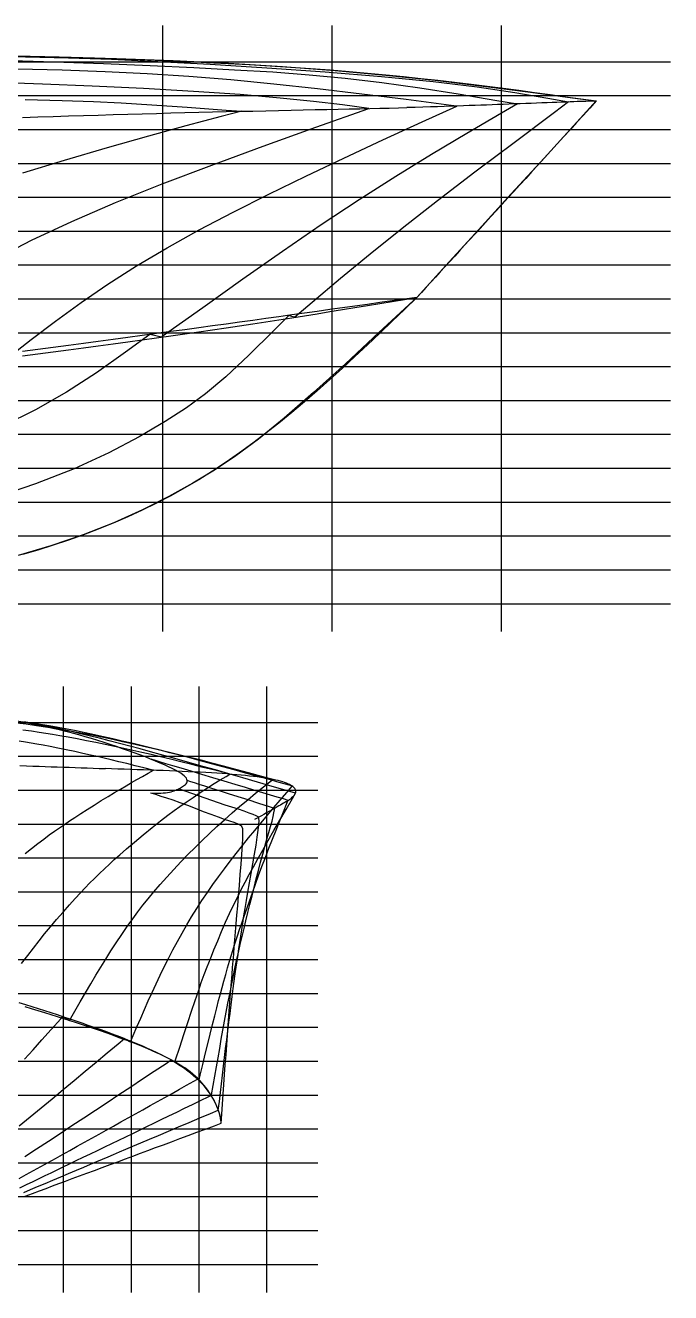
# Model space of a CAD drawing. Extents: x -0.22 to 9, y -4.91 to 1.71.
# Drawn here: x 7.095 to 8.999, y -2.034 to 1.708 of the extents above; entities that cross this region are included whole.
import ezdxf

# ---------------------------------------------------------------- set-up
doc = ezdxf.new("R2010")
doc.units = 0
doc.header["$MEASUREMENT"] = 0
for name, color, linetype in [('Base', 7, 'Continuous'), ('buttockgrid', 7, 'Continuous'), ('buttocks', 7, 'Continuous'), ('DWL', 7, 'Continuous'), ('Knuckle_lines', 7, 'Continuous'), ('stationgrid', 7, 'Continuous'), ('stations', 7, 'Continuous'), ('wlgrid', 7, 'Continuous')]:
    doc.layers.add(name, color=color, linetype=linetype)

msp = doc.modelspace()

# ---------------------------------------------------------------- linework, layer by layer
at = {"layer": 'Base', "color": 9}
for p, q in [((-0.219499, 0), (8.999479, 0)), ((7.957666, -1.951617), (5.257197, -1.951617))]:
    msp.add_line(p, q, dxfattribs=at)
at = {"layer": 'buttockgrid', "color": 9}
for p, q in [((7.207431, -2.03416), (7.207431, -0.244099)), ((7.407432, -2.03416), (7.407432, -0.244099)), ((7.607431, -2.03416), (7.607431, -0.244099)), ((7.807431, -2.03416), (7.807431, -0.244099))]:
    msp.add_line(p, q, dxfattribs=at)
at = {"layer": 'buttocks', "color": 135}
for points in [[(6.9564, 1.6172), (7.0946, 1.6149), (7.222, 1.6118), (7.349, 1.6073), (7.4855, 1.6011), (7.6398, 1.5927), (7.8075, 1.5822), (7.9793, 1.57), (8.146, 1.5563), (8.2985, 1.5414), (8.4288, 1.5256), (8.5393, 1.5091), (8.6373, 1.4923), (8.698, 1.4812), (8.6563, 1.45), (8.5375, 1.3611), (8.4216, 1.2737), (8.3108, 1.189), (8.2072, 1.1082), (8.1125, 1.0321), (8.0249, 0.9597), (7.9417, 0.8897), (7.8897, 0.8456), (7.8815, 0.8483), (7.8725, 0.8512), (7.8269, 0.8057), (7.7539, 0.7339), (7.686, 0.6702), (7.6261, 0.6192), (7.5699, 0.5781), (7.507, 0.5377), (7.4307, 0.4926), (7.3409, 0.4452), (7.2382, 0.3982), (7.1248, 0.354), (7.0052, 0.3136)], [(7.0238, 1.6182), (7.1945, 1.6146), (7.3637, 1.6098), (7.5306, 1.6036), (7.6943, 1.5958), (7.8541, 1.5862), (8.0092, 1.5746), (8.159, 1.5608), (8.3044, 1.5452), (8.4465, 1.5282), (8.5861, 1.5103), (8.7243, 1.4917), (8.78, 1.4842), (8.7224, 1.4212), (8.6257, 1.3154), (8.5291, 1.2096), (8.4324, 1.1039), (8.3357, 0.9981), (8.2498, 0.9041), (8.2498, 0.9041), (8.2403, 0.8953), (8.1384, 0.8002), (8.0392, 0.7085), (7.9452, 0.6235), (7.8589, 0.5481), (7.7827, 0.4856), (7.716, 0.4361), (7.6533, 0.3945), (7.5887, 0.3556), (7.5179, 0.3161), (7.4404, 0.2768), (7.356, 0.2388), (7.2649, 0.2035), (7.1696, 0.1712), (7.0731, 0.1424)], [(7.025, 1.6046), (7.1788, 1.6001), (7.325, 1.5949), (7.4631, 1.589), (7.5924, 1.5829), (7.7124, 1.5766), (7.8247, 1.5699), (7.9325, 1.5619), (8.0389, 1.5517), (8.1473, 1.5387), (8.2586, 1.5229), (8.372, 1.5051), (8.4867, 1.4861), (8.5478, 1.4758), (8.4999, 1.4479), (8.3975, 1.3881), (8.2939, 1.3263), (8.1883, 1.2616), (8.0798, 1.1924), (7.9679, 1.1182), (7.8532, 1.0396), (7.7363, 0.9577), (7.618, 0.8737), (7.4989, 0.7885), (7.4966, 0.7868), (7.4665, 0.7937), (7.4619, 0.7948), (7.39, 0.7423), (7.3043, 0.6819), (7.2163, 0.6246), (7.1247, 0.572), (7.0289, 0.5253)], [(7.0428, 0.726), (7.1116, 0.7795), (7.184, 0.8346), (7.2591, 0.8893), (7.3385, 0.9435), (7.4231, 0.9972), (7.513, 1.0504), (7.6081, 1.1034), (7.7082, 1.1563), (7.813, 1.2092), (7.9221, 1.2624), (8.0346, 1.3157), (8.1497, 1.3691), (8.2664, 1.4226), (8.3685, 1.4691), (8.3512, 1.4713), (8.2191, 1.4881), (8.0876, 1.5045), (7.9571, 1.5199), (7.8282, 1.534), (7.7015, 1.5463), (7.5772, 1.5565), (7.4543, 1.5644), (7.3306, 1.5704), (7.2036, 1.5748), (7.0712, 1.5777)], [(7.0044, 1.0171), (7.113, 1.073), (7.2314, 1.1285), (7.3604, 1.184), (7.4988, 1.2395), (7.6448, 1.2951), (7.7965, 1.3508), (7.9519, 1.4065), (8.1087, 1.462), (8.1085, 1.462), (8.0305, 1.4725), (7.9456, 1.4829), (7.847, 1.493), (7.7282, 1.5029), (7.5912, 1.5122), (7.4433, 1.5207), (7.2922, 1.5282), (7.1453, 1.5342), (7.0103, 1.5386)], [(7.0937, 1.4886), (7.2028, 1.4856), (7.2953, 1.4824), (7.3775, 1.4786), (7.4675, 1.4732), (7.5727, 1.4659), (7.6873, 1.4574), (7.7339, 1.4539), (7.6727, 1.438), (7.5686, 1.4107), (7.4576, 1.3805), (7.3363, 1.346), (7.2095, 1.3086), (7.0866, 1.2711)]]:
    msp.add_lwpolyline(points, dxfattribs=at)
at = {"layer": 'DWL', "color": 1}
for p, q in [((-0.219499, 0.5), (8.999479, 0.5)), ((7.957666, -1.451617), (5.257197, -1.451617))]:
    msp.add_line(p, q, dxfattribs=at)
at = {"layer": 'Knuckle_lines', "color": 7}
for p, q in [((7.096632, -0.352069), (7.076175, -0.348632)), ((7.116814, -0.355747), (7.096632, -0.352069)), ((7.136744, -0.35966), (7.116814, -0.355747)), ((7.156442, -0.363799), (7.136744, -0.35966)), ((7.17593, -0.368157), (7.156442, -0.363799)), ((7.19523, -0.372726), (7.17593, -0.368157)), ((7.214363, -0.377498), (7.19523, -0.372726)), ((7.233349, -0.382466), (7.214363, -0.377498)), ((7.252212, -0.387621), (7.233349, -0.382466)), ((7.27097, -0.392955), (7.252212, -0.387621)), ((7.289648, -0.398462), (7.27097, -0.392955)), ((7.308265, -0.404132), (7.289648, -0.398462)), ((7.326826, -0.409956), (7.308265, -0.404132)), ((7.345267, -0.415906), (7.326826, -0.409956)), ((7.36351, -0.421955), (7.345267, -0.415906)), ((7.381474, -0.428073), (7.36351, -0.421955)), ((7.399079, -0.434232), (7.381474, -0.428073)), ((7.416245, -0.440401), (7.399079, -0.434232)), ((7.432893, -0.446553), (7.416245, -0.440401)), ((7.448942, -0.452658), (7.432893, -0.446553)), ((7.078578, -0.478081), (7.097672, -0.478707)), ((7.097672, -0.478707), (7.116425, -0.479333)), ((7.116425, -0.479333), (7.134879, -0.47996)), ((7.134879, -0.47996), (7.15308, -0.480587)), ((7.15308, -0.480587), (7.171071, -0.481215)), ((7.171071, -0.481215), (7.188895, -0.481844)), ((7.188895, -0.481844), (7.206598, -0.482474)), ((7.206598, -0.482474), (7.224223, -0.483106)), ((7.224223, -0.483106), (7.241813, -0.483738)), ((7.241813, -0.483738), (7.259413, -0.484373)), ((7.259413, -0.484373), (7.277067, -0.485009)), ((7.277067, -0.485009), (7.294818, -0.485647)), ((7.294818, -0.485647), (7.312711, -0.486287)), ((7.312711, -0.486287), (7.33079, -0.486929)), ((7.464312, -0.458688), (7.448942, -0.452658)), ((7.478923, -0.464613), (7.464312, -0.458688)), ((7.492696, -0.470404), (7.478923, -0.464613)), ((7.50555, -0.476033), (7.492696, -0.470404)), ((7.517406, -0.48147), (7.50555, -0.476033)), ((7.528183, -0.486686), (7.517406, -0.48147)), ((7.349098, -0.487574), (7.33079, -0.486929)), ((7.367664, -0.488222), (7.349098, -0.487574)), ((7.386452, -0.488874), (7.367664, -0.488222)), ((7.40541, -0.489533), (7.386452, -0.488874)), ((7.424489, -0.490201), (7.40541, -0.489533)), ((7.443635, -0.490881), (7.424489, -0.490201)), ((7.462799, -0.491575), (7.443635, -0.490881)), ((7.481929, -0.492284), (7.462799, -0.491575)), ((7.500973, -0.493011), (7.481929, -0.492284)), ((7.51988, -0.493758), (7.500973, -0.493011)), ((7.5386, -0.494528), (7.51988, -0.493758)), ((7.537801, -0.491653), (7.528183, -0.486686)), ((7.546181, -0.496341), (7.537801, -0.491653)), ((7.55708, -0.495322), (7.5386, -0.494528)), ((7.55327, -0.500729), (7.546181, -0.496341)), ((7.55912, -0.504828), (7.55327, -0.500729)), ((7.57527, -0.496143), (7.55708, -0.495322)), ((7.56381, -0.508654), (7.55912, -0.504828)), ((7.567422, -0.512227), (7.56381, -0.508654)), ((7.570035, -0.515563), (7.567422, -0.512227)), ((7.571727, -0.518682), (7.570035, -0.515563)), ((7.572579, -0.5216), (7.571727, -0.518682)), ((7.572671, -0.524336), (7.572579, -0.5216)), ((7.593118, -0.496993), (7.57527, -0.496143)), ((7.610573, -0.497874), (7.593118, -0.496993)), ((7.627583, -0.498789), (7.610573, -0.497874)), ((7.644098, -0.499739), (7.627583, -0.498789)), ((7.660075, -0.500727), (7.644098, -0.499739)), ((7.675504, -0.501753), (7.660075, -0.500727)), ((7.690387, -0.50282), (7.675504, -0.501753)), ((7.704723, -0.503927), (7.690387, -0.50282)), ((7.718512, -0.505076), (7.704723, -0.503927)), ((7.731754, -0.506267), (7.718512, -0.505076)), ((7.74445, -0.507502), (7.731754, -0.506267)), ((7.756598, -0.508782), (7.74445, -0.507502)), ((7.7682, -0.510107), (7.756598, -0.508782)), ((7.779254, -0.511479), (7.7682, -0.510107)), ((7.789762, -0.512898), (7.779254, -0.511479)), ((7.799723, -0.514366), (7.789762, -0.512898)), ((7.809137, -0.515884), (7.799723, -0.514366)), ((7.818005, -0.517452), (7.809137, -0.515884)), ((7.826324, -0.519071), (7.818005, -0.517452)), ((7.834098, -0.520742), (7.826324, -0.519071)), ((7.841327, -0.522466), (7.834098, -0.520742)), ((7.848022, -0.52424), (7.841327, -0.522466)), ((7.469212, -0.559341), (7.478383, -0.559564)), ((7.478383, -0.559564), (7.486843, -0.559542)), ((7.486843, -0.559542), (7.494637, -0.559289)), ((7.494637, -0.559289), (7.50181, -0.55882)), ((7.50181, -0.55882), (7.508406, -0.558151)), ((7.508406, -0.558151), (7.514469, -0.557295)), ((7.514469, -0.557295), (7.520043, -0.556268)), ((7.520043, -0.556268), (7.525175, -0.555086)), ((7.525175, -0.555086), (7.529907, -0.553762)), ((7.529907, -0.553762), (7.534285, -0.552312)), ((7.534285, -0.552312), (7.538352, -0.55075)), ((7.538352, -0.55075), (7.542154, -0.549093)), ((7.542154, -0.549093), (7.545736, -0.547354)), ((7.545736, -0.547354), (7.54914, -0.545549)), ((7.54914, -0.545549), (7.552413, -0.543692)), ((7.552413, -0.543692), (7.555598, -0.541799)), ((7.555598, -0.541799), (7.55872, -0.539879)), ((7.55872, -0.539879), (7.561718, -0.53792)), ((7.561718, -0.53792), (7.564515, -0.535903)), ((7.564515, -0.535903), (7.567029, -0.533811)), ((7.567029, -0.533811), (7.569181, -0.531627)), ((7.569181, -0.531627), (7.570892, -0.529331)), ((7.570892, -0.529331), (7.572082, -0.526907)), ((7.572082, -0.526907), (7.572671, -0.524336)), ((7.854197, -0.526058), (7.848022, -0.52424)), ((7.859864, -0.527916), (7.854197, -0.526058)), ((7.865037, -0.52981), (7.859864, -0.527916)), ((7.869729, -0.531736), (7.865037, -0.52981)), ((7.873953, -0.53369), (7.869729, -0.531736)), ((7.877723, -0.535667), (7.873953, -0.53369)), ((7.881052, -0.537663), (7.877723, -0.535667)), ((7.883952, -0.539673), (7.881052, -0.537663)), ((7.886436, -0.541694), (7.883952, -0.539673)), ((7.88852, -0.54372), (7.886436, -0.541694)), ((7.890214, -0.545748), (7.88852, -0.54372)), ((7.891534, -0.547774), (7.890214, -0.545748)), ((7.891295, -0.561693), (7.892267, -0.559719)), ((7.89249, -0.549792), (7.891534, -0.547774)), ((7.892267, -0.559719), (7.892944, -0.557748)), ((7.893098, -0.551799), (7.89249, -0.549792)), ((7.892944, -0.557748), (7.893314, -0.555773)), ((7.893369, -0.553792), (7.893098, -0.551799)), ((7.893314, -0.555773), (7.893369, -0.553792)), ((7.842755, -0.597331), (7.837624, -0.600262)), ((7.847543, -0.594567), (7.842755, -0.597331)), ((7.852021, -0.591946), (7.847543, -0.594567)), ((7.856223, -0.589445), (7.852021, -0.591946)), ((7.860182, -0.587043), (7.856223, -0.589445)), ((7.863932, -0.584716), (7.860182, -0.587043)), ((7.863932, -0.584716), (7.867498, -0.582444)), ((7.867498, -0.582444), (7.870879, -0.580222)), ((7.870879, -0.580222), (7.874064, -0.578043)), ((7.874064, -0.578043), (7.877044, -0.575904)), ((7.877044, -0.575904), (7.879807, -0.573801)), ((7.879807, -0.573801), (7.882345, -0.57173)), ((7.882345, -0.57173), (7.884646, -0.569685)), ((7.884646, -0.569685), (7.886703, -0.567664)), ((7.886703, -0.567664), (7.888502, -0.56566)), ((7.888502, -0.56566), (7.890037, -0.563671)), ((7.890037, -0.563671), (7.891295, -0.561693)), ((7.777086, -0.634055), (7.77106, -0.637393)), ((7.784094, -0.630168), (7.777086, -0.634055)), ((7.791441, -0.626089), (7.784094, -0.630168)), ((7.798845, -0.621975), (7.791441, -0.626089)), ((7.806107, -0.617935), (7.798845, -0.621975)), ((7.813132, -0.614021), (7.806107, -0.617935)), ((7.819852, -0.610268), (7.813132, -0.614021)), ((7.826197, -0.606713), (7.819852, -0.610268)), ((7.832116, -0.603382), (7.826197, -0.606713)), ((7.837624, -0.600262), (7.832116, -0.603382)), ((7.075556, -1.177361), (7.094701, -1.183263)), ((7.113112, -1.196372), (7.093598, -1.190466)), ((7.094701, -1.183263), (7.113754, -1.189199)), ((7.132489, -1.202279), (7.113112, -1.196372)), ((7.113754, -1.189199), (7.132706, -1.195169)), ((7.132706, -1.195169), (7.151546, -1.201171)), ((7.15172, -1.208189), (7.132489, -1.202279)), ((7.151546, -1.201171), (7.170265, -1.207204)), ((7.170791, -1.214101), (7.15172, -1.208189)), ((7.170265, -1.207204), (7.188853, -1.213265)), ((7.189692, -1.220017), (7.170791, -1.214101)), ((7.188853, -1.213265), (7.207301, -1.219353)), ((7.208413, -1.225938), (7.189692, -1.220017)), ((7.207301, -1.219353), (7.225598, -1.225466)), ((7.226941, -1.231865), (7.208413, -1.225938)), ((7.225598, -1.225466), (7.243733, -1.231602)), ((7.245265, -1.237799), (7.226941, -1.231865)), ((7.243733, -1.231602), (7.261683, -1.237757)), ((7.263372, -1.24374), (7.245265, -1.237799)), ((7.261683, -1.237757), (7.279427, -1.24393)), ((7.281243, -1.249685), (7.263372, -1.24374)), ((7.279427, -1.24393), (7.296939, -1.250114)), ((7.298854, -1.255631), (7.281243, -1.249685)), ((7.296939, -1.250114), (7.314197, -1.256307)), ((7.316184, -1.261575), (7.298854, -1.255631)), ((7.314197, -1.256307), (7.331175, -1.262506)), ((7.33321, -1.267513), (7.316184, -1.261575)), ((7.331175, -1.262506), (7.347852, -1.268705)), ((7.34991, -1.273442), (7.33321, -1.267513)), ((7.347852, -1.268705), (7.364202, -1.274903)), ((7.366262, -1.279357), (7.34991, -1.273442)), ((7.364202, -1.274903), (7.380203, -1.281095)), ((7.382244, -1.285257), (7.366262, -1.279357)), ((7.380203, -1.281095), (7.395831, -1.287277)), ((7.397833, -1.291138), (7.382244, -1.285257)), ((7.395831, -1.287277), (7.411061, -1.293446)), ((7.413007, -1.296995), (7.397833, -1.291138)), ((7.411061, -1.293446), (7.425871, -1.299598)), ((7.427744, -1.302826), (7.413007, -1.296995)), ((7.425871, -1.299598), (7.440237, -1.30573)), ((7.442022, -1.308627), (7.427744, -1.302826)), ((7.440237, -1.30573), (7.454135, -1.311838)), ((7.455819, -1.314395), (7.442022, -1.308627)), ((7.454135, -1.311838), (7.467541, -1.317917)), ((7.469112, -1.320126), (7.455819, -1.314395)), ((7.467541, -1.317917), (7.480432, -1.323966)), ((7.481879, -1.325818), (7.469112, -1.320126)), ((7.480432, -1.323966), (7.49279, -1.329982)), ((7.494098, -1.331466), (7.481879, -1.325818)), ((7.49279, -1.329982), (7.504625, -1.33598)), ((7.505754, -1.33707), (7.494098, -1.331466)), ((7.504625, -1.33598), (7.515955, -1.341977)), ((7.516862, -1.342648), (7.505754, -1.33707)), ((7.515955, -1.341977), (7.526796, -1.347989)), ((7.527444, -1.348217), (7.516862, -1.342648)), ((7.526796, -1.347989), (7.537164, -1.354033)), ((7.537522, -1.353799), (7.527444, -1.348217)), ((7.537164, -1.354033), (7.547076, -1.360127)), ((7.54712, -1.359411), (7.537522, -1.353799)), ((7.547076, -1.360127), (7.556549, -1.366286)), ((7.556257, -1.365075), (7.54712, -1.359411)), ((7.564958, -1.370809), (7.556257, -1.365075)), ((7.556549, -1.366286), (7.565598, -1.372528)), ((7.573244, -1.376632), (7.564958, -1.370809)), ((7.565598, -1.372528), (7.574242, -1.37887)), ((7.581137, -1.382565), (7.573244, -1.376632)), ((7.574242, -1.37887), (7.582495, -1.385328)), ((7.58866, -1.388627), (7.581137, -1.382565)), ((7.582495, -1.385328), (7.590376, -1.391919)), ((7.595835, -1.394837), (7.58866, -1.388627)), ((7.590376, -1.391919), (7.5979, -1.398661)), ((7.602684, -1.401216), (7.595835, -1.394837)), ((7.5979, -1.398661), (7.605084, -1.405569)), ((7.609229, -1.407781), (7.602684, -1.401216)), ((7.605084, -1.405569), (7.611946, -1.412662)), ((7.615493, -1.414554), (7.609229, -1.407781)), ((7.611946, -1.412662), (7.6185, -1.419955)), ((7.621497, -1.421553), (7.615493, -1.414554)), ((7.6185, -1.419955), (7.624765, -1.427465)), ((7.627265, -1.428799), (7.621497, -1.421553)), ((7.624765, -1.427465), (7.630749, -1.435202)), ((7.632809, -1.436301), (7.627265, -1.428799)), ((7.630749, -1.435202), (7.636437, -1.443141)), ((7.638113, -1.444035), (7.632809, -1.436301)), ((7.636437, -1.443141), (7.641807, -1.45125)), ((7.643148, -1.451965), (7.638113, -1.444035)), ((7.641807, -1.45125), (7.646835, -1.459497)), ((7.64789, -1.460059), (7.643148, -1.451965)), ((7.646835, -1.459497), (7.651499, -1.467849)), ((7.652311, -1.468282), (7.64789, -1.460059)), ((7.651499, -1.467849), (7.655776, -1.476274)), ((7.656386, -1.4766), (7.652311, -1.468282)), ((7.655776, -1.476274), (7.659643, -1.48474)), ((7.660088, -1.484978), (7.656386, -1.4766)), ((7.659643, -1.48474), (7.663077, -1.493216)), ((7.66339, -1.493382), (7.660088, -1.484978)), ((7.663077, -1.493216), (7.666057, -1.501667)), ((7.666266, -1.501779), (7.66339, -1.493382)), ((7.666057, -1.501667), (7.668559, -1.510063)), ((7.668691, -1.510134), (7.666266, -1.501779)), ((7.668559, -1.510063), (7.67056, -1.518371)), ((7.670636, -1.518412), (7.668691, -1.510134)), ((7.67056, -1.518371), (7.672038, -1.526559)), ((7.672077, -1.52658), (7.670636, -1.518412))]:
    msp.add_line(p, q, dxfattribs=at)
for points in [[(7.092, 1.6167), (7.1612, 1.615), (7.2299, 1.6132), (7.2982, 1.6112), (7.3659, 1.609), (7.433, 1.6066), (7.4993, 1.604), (7.5648, 1.6013), (7.6295, 1.5983), (7.6931, 1.5951), (7.7557, 1.5917), (7.8172, 1.5881), (7.8774, 1.5842), (7.9364, 1.5801), (7.994, 1.5758), (8.0502, 1.5713), (8.105, 1.5665), (8.1585, 1.5615), (8.2108, 1.5563), (8.2621, 1.5509), (8.3124, 1.5454), (8.3617, 1.5397), (8.4102, 1.5339), (8.458, 1.5279), (8.5052, 1.5219), (8.5518, 1.5157), (8.598, 1.5095), (8.6438, 1.5032), (8.6894, 1.4969), (8.7347, 1.4905), (8.78, 1.4842)], [(7.6472, 1.4519), (7.6873, 1.4528), (7.7269, 1.4537), (7.7659, 1.4546), (7.8042, 1.4555), (7.8419, 1.4563), (7.8788, 1.4571), (7.9149, 1.4579), (7.9501, 1.4586), (7.9845, 1.4593), (8.0179, 1.46), (8.0503, 1.4607), (8.0817, 1.4614), (8.1119, 1.4621), (8.141, 1.4627), (8.1689, 1.4634), (8.1956, 1.464), (8.221, 1.4647)], [(8.5052, 1.4742), (8.4888, 1.4735), (8.4723, 1.4729), (8.4558, 1.4723), (8.4392, 1.4717), (8.4223, 1.471), (8.4051, 1.4704), (8.3875, 1.4698), (8.3694, 1.4691), (8.3507, 1.4685), (8.3313, 1.4679), (8.3111, 1.4672), (8.2901, 1.4666), (8.2681, 1.466), (8.2451, 1.4653), (8.221, 1.4647)], [(8.78, 1.4842), (8.78, 1.4842), (8.7799, 1.4842), (8.7797, 1.4842), (8.7793, 1.4841), (8.7786, 1.4841), (8.7775, 1.4841), (8.7761, 1.484), (8.7742, 1.484), (8.7717, 1.4839), (8.7686, 1.4838), (8.7648, 1.4836), (8.7603, 1.4835), (8.755, 1.4833), (8.7487, 1.4831), (8.7415, 1.4828), (8.7333, 1.4825), (8.724, 1.4822), (8.7137, 1.4818), (8.7025, 1.4814), (8.6904, 1.481), (8.6775, 1.4805), (8.6639, 1.48), (8.6496, 1.4795), (8.6348, 1.479), (8.6195, 1.4784), (8.6038, 1.4778), (8.5878, 1.4772), (8.5715, 1.4766), (8.555, 1.476), (8.5384, 1.4754), (8.5218, 1.4748), (8.5052, 1.4742)], [(8.7606, 1.4629), (8.7413, 1.4417)], [(8.78, 1.4842), (8.7606, 1.4629)], [(7.0862, 1.4357), (7.1316, 1.4373), (7.1767, 1.4387), (7.2215, 1.4401), (7.2659, 1.4415), (7.3099, 1.4428), (7.3535, 1.4441), (7.3968, 1.4453), (7.4396, 1.4465), (7.4821, 1.4477), (7.524, 1.4488), (7.5656, 1.4499), (7.6066, 1.4509), (7.6472, 1.4519)], [(8.7413, 1.4417), (8.722, 1.4205)], [(8.7027, 1.3994), (8.6836, 1.3784)], [(8.722, 1.4205), (8.7027, 1.3994)], [(8.6645, 1.3575), (8.6456, 1.3368)], [(8.6836, 1.3784), (8.6645, 1.3575)], [(8.6269, 1.3162), (8.6083, 1.2959)], [(8.6456, 1.3368), (8.6269, 1.3162)], [(8.5899, 1.2757), (8.5717, 1.2558)], [(8.6083, 1.2959), (8.5899, 1.2757)], [(8.5538, 1.2362), (8.5362, 1.2168)], [(8.5717, 1.2558), (8.5538, 1.2362)], [(8.5188, 1.1978), (8.5017, 1.1791)], [(8.5362, 1.2168), (8.5188, 1.1978)], [(8.485, 1.1608), (8.4686, 1.1429), (8.4525, 1.1253), (8.4368, 1.1081), (8.4213, 1.0912), (8.4061, 1.0746), (8.3912, 1.0582), (8.3764, 1.0421), (8.3619, 1.0262), (8.3475, 1.0105), (8.3333, 0.995), (8.3192, 0.9797), (8.3052, 0.9644), (8.2913, 0.9493), (8.2775, 0.9342), (8.2638, 0.9192), (8.25, 0.9042)], [(8.5017, 1.1791), (8.485, 1.1608)], [(8.25, 0.9042), (8.2136, 0.899), (8.1772, 0.8939), (8.1407, 0.8888), (8.1042, 0.8836), (8.0675, 0.8785), (8.0306, 0.8733), (7.9936, 0.8681), (7.9564, 0.8629), (7.9189, 0.8576), (7.8811, 0.8524), (7.8431, 0.8471), (7.8046, 0.8417), (7.7659, 0.8364), (7.7267, 0.8309), (7.6871, 0.8255), (7.647, 0.82), (7.6064, 0.8144), (7.5654, 0.8088), (7.5239, 0.8032), (7.482, 0.7975), (7.4396, 0.7917), (7.3967, 0.7859), (7.3535, 0.7801), (7.3099, 0.7743), (7.2659, 0.7684), (7.2215, 0.7624), (7.1767, 0.7564), (7.1316, 0.7504), (7.0862, 0.7444)], [(7.0862, 0.7316), (7.1316, 0.7375), (7.1767, 0.7434), (7.2215, 0.7493), (7.2659, 0.7552), (7.3099, 0.7612), (7.3535, 0.7671), (7.3967, 0.773), (7.4396, 0.7789), (7.482, 0.7848), (7.5239, 0.7907), (7.5654, 0.7966), (7.6064, 0.8026), (7.647, 0.8085), (7.6871, 0.8144), (7.7267, 0.8204), (7.7659, 0.8263), (7.8046, 0.8323), (7.8431, 0.8383), (7.8811, 0.8442), (7.9189, 0.8502), (7.9564, 0.8562), (7.9936, 0.8622), (8.0306, 0.8682), (8.0675, 0.8742), (8.1042, 0.8802), (8.1407, 0.8862), (8.1772, 0.8922), (8.2136, 0.8982), (8.25, 0.9042)], [(8.25, 0.9042), (8.2136, 0.869)], [(8.25, 0.9042), (8.25, 0.9042), (8.25, 0.9042), (8.25, 0.9042), (8.25, 0.9042), (8.25, 0.9042), (8.25, 0.9042), (8.25, 0.9042), (8.25, 0.9042), (8.25, 0.9042), (8.25, 0.9042), (8.25, 0.9042), (8.25, 0.9042), (8.25, 0.9042), (8.25, 0.9042), (8.25, 0.9042), (8.25, 0.9042)], [(8.2136, 0.869), (8.1772, 0.8339)], [(8.1772, 0.8339), (8.1407, 0.7989)], [(8.1407, 0.7989), (8.1042, 0.7642)], [(8.1042, 0.7642), (8.0675, 0.7297)], [(8.0675, 0.7297), (8.0306, 0.6957)], [(8.0306, 0.6957), (7.9936, 0.662)], [(7.9936, 0.662), (7.9564, 0.6289)], [(7.9564, 0.6289), (7.9189, 0.5964)], [(7.8811, 0.5645), (7.8431, 0.5333)], [(7.9189, 0.5964), (7.8811, 0.5645)], [(7.8431, 0.5333), (7.8046, 0.503)], [(7.8046, 0.503), (7.7659, 0.4735)], [(7.7659, 0.4735), (7.7267, 0.445)], [(7.6871, 0.4175), (7.647, 0.3912), (7.6064, 0.3659), (7.5654, 0.3418), (7.5239, 0.3189), (7.482, 0.297), (7.4396, 0.2762), (7.3967, 0.2564), (7.3535, 0.2377), (7.3099, 0.22), (7.2659, 0.2032), (7.2215, 0.1873), (7.1767, 0.1724), (7.1316, 0.1584), (7.0862, 0.1452)], [(7.7267, 0.445), (7.6871, 0.4175)]]:
    msp.add_lwpolyline(points, dxfattribs=at)
at = {"layer": 'stationgrid', "color": 9}
for p, q in [((7.5, -0.082543), (7.5, 1.707517)), ((8, -0.082543), (8, 1.707517)), ((8.5, -0.082543), (8.5, 1.707517))]:
    msp.add_line(p, q, dxfattribs=at)
at = {"layer": 'stations', "color": 135}
for points in [[(7.0924, -1.3449), (7.1172, -1.3172), (7.1435, -1.2877), (7.1709, -1.257), (7.1989, -1.2256), (7.205, -1.2186), (7.2136, -1.2241), (7.2245, -1.231), (7.2247, -1.2311), (7.2406, -1.2034), (7.2567, -1.1756), (7.2724, -1.1485), (7.2878, -1.1221), (7.3027, -1.097), (7.3173, -1.0728), (7.332, -1.0491), (7.3471, -1.0254), (7.3629, -1.0012), (7.3792, -0.9769), (7.3956, -0.9532), (7.4116, -0.9306), (7.4268, -0.9099), (7.4417, -0.8903), (7.4571, -0.871), (7.4739, -0.8508), (7.4923, -0.8293), (7.512, -0.807), (7.5325, -0.7844), (7.5534, -0.7622), (7.5743, -0.7406), (7.5954, -0.7195), (7.6167, -0.6988), (7.6383, -0.6784), (7.6602, -0.6581), (7.6825, -0.6379), (7.705, -0.618), (7.7279, -0.5983), (7.7511, -0.579), (7.7744, -0.5598), (7.7979, -0.5409), (7.8214, -0.522), (7.8253, -0.5189), (7.7924, -0.51), (7.7535, -0.4994), (7.7156, -0.4892), (7.6792, -0.4795), (7.6449, -0.4705), (7.6131, -0.4622), (7.5837, -0.4547), (7.5555, -0.4478), (7.5277, -0.441), (7.4991, -0.4342), (7.4696, -0.4273), (7.4398, -0.4205), (7.4101, -0.4138), (7.3812, -0.4074), (7.3531, -0.4013), (7.325, -0.3954), (7.2957, -0.3896), (7.2643, -0.3836), (7.2305, -0.3775), (7.1954, -0.3714), (7.1605, -0.3656), (7.1271, -0.3604), (7.0966, -0.3561), (7.0692, -0.3526)], [(7.0932, -1.6318), (7.1279, -1.6092), (7.1626, -1.5865), (7.1974, -1.5638), (7.2321, -1.541), (7.2668, -1.5181), (7.3015, -1.4952), (7.3363, -1.4723), (7.371, -1.4493), (7.4057, -1.4263), (7.4404, -1.4033), (7.4752, -1.3803), (7.5099, -1.3572), (7.5252, -1.3471), (7.5295, -1.3494), (7.536, -1.353), (7.5379, -1.347), (7.5502, -1.3093), (7.5623, -1.2722), (7.574, -1.2365), (7.5852, -1.2028), (7.5956, -1.1716), (7.6052, -1.1436), (7.614, -1.1186), (7.6225, -1.0953), (7.6313, -1.0723), (7.6407, -1.0481), (7.6511, -1.0222), (7.6623, -0.9951), (7.6739, -0.9677), (7.6858, -0.9407), (7.6975, -0.9149), (7.7091, -0.8904), (7.7206, -0.867), (7.7321, -0.8443), (7.7436, -0.822), (7.7554, -0.7998), (7.7678, -0.777), (7.781, -0.7531), (7.7955, -0.7274), (7.8112, -0.6996), (7.8282, -0.6701), (7.846, -0.6392), (7.8645, -0.6073), (7.8834, -0.5749), (7.8923, -0.5595), (7.8685, -0.5526), (7.8236, -0.5396), (7.7795, -0.5268), (7.7364, -0.5144), (7.6949, -0.5024), (7.6554, -0.491), (7.6183, -0.4804), (7.584, -0.4706), (7.5522, -0.4617), (7.522, -0.4532), (7.4928, -0.4451), (7.4636, -0.4371), (7.4337, -0.429), (7.403, -0.4208), (7.3723, -0.4126), (7.3422, -0.4048), (7.3136, -0.3974), (7.2871, -0.3908), (7.2626, -0.3848), (7.2397, -0.3794), (7.2176, -0.3743), (7.196, -0.3695), (7.174, -0.3649), (7.1509, -0.3603), (7.1259, -0.3558), (7.0985, -0.3513), (7.0695, -0.3469)], [(7.0759, -1.5421), (7.1087, -1.5153), (7.1414, -1.4885), (7.174, -1.4616), (7.2065, -1.4346), (7.239, -1.4076), (7.2714, -1.3806), (7.3038, -1.3536), (7.3362, -1.3265), (7.3685, -1.2994), (7.3871, -1.2838), (7.3915, -1.2863), (7.402, -1.2923), (7.4045, -1.2937), (7.4129, -1.2745), (7.4239, -1.249), (7.435, -1.2236), (7.4462, -1.1982), (7.4575, -1.1728), (7.469, -1.1475), (7.4807, -1.1223), (7.4926, -1.0972), (7.5048, -1.0721), (7.5173, -1.0471), (7.5302, -1.0223), (7.5434, -0.9976), (7.557, -0.973), (7.571, -0.9486), (7.5855, -0.9244), (7.6005, -0.9003), (7.616, -0.8765), (7.6319, -0.8529), (7.6483, -0.8294), (7.6651, -0.8061), (7.6822, -0.7829), (7.6996, -0.7599), (7.7173, -0.7371), (7.7353, -0.7143), (7.7536, -0.6917), (7.772, -0.6692), (7.7906, -0.6467), (7.8094, -0.6243), (7.8282, -0.602), (7.8472, -0.5797), (7.8662, -0.5575), (7.8823, -0.5385), (7.8774, -0.5372), (7.8442, -0.5279), (7.811, -0.5186), (7.7778, -0.5093), (7.7445, -0.5001), (7.711, -0.4909), (7.6774, -0.4817), (7.6442, -0.4727), (7.6116, -0.4639), (7.58, -0.4555), (7.5497, -0.4475), (7.5206, -0.44), (7.4923, -0.4327), (7.4643, -0.4257), (7.4364, -0.4189), (7.4084, -0.4121), (7.3805, -0.4055), (7.3528, -0.399), (7.3254, -0.3928), (7.2984, -0.3869), (7.2715, -0.3812), (7.2447, -0.3757), (7.2179, -0.3705), (7.1912, -0.3656), (7.165, -0.361), (7.1395, -0.3567), (7.1147, -0.3528), (7.0897, -0.3491)], [(7.0833, -1.0623), (7.1015, -1.0387), (7.1185, -1.0166), (7.1349, -0.9957), (7.1514, -0.9752), (7.1686, -0.9543), (7.1869, -0.9325), (7.2059, -0.9105), (7.2245, -0.8894), (7.2419, -0.8701), (7.2571, -0.8536), (7.2709, -0.8392), (7.2843, -0.8256), (7.2986, -0.8115), (7.3136, -0.7969), (7.3286, -0.7825), (7.3429, -0.769), (7.3572, -0.7557), (7.3733, -0.7413), (7.393, -0.7242), (7.4166, -0.7042), (7.4424, -0.6827), (7.4685, -0.6613), (7.4932, -0.6415), (7.5148, -0.6248), (7.5334, -0.6109), (7.551, -0.5984), (7.5693, -0.5857), (7.5895, -0.5719), (7.6107, -0.5576), (7.6318, -0.5438), (7.6516, -0.5312), (7.6698, -0.5202), (7.6869, -0.5102), (7.6986, -0.5035), (7.6883, -0.5008), (7.6536, -0.492), (7.6193, -0.4833), (7.5859, -0.4748), (7.5536, -0.4668), (7.5228, -0.4592), (7.4936, -0.4522), (7.4657, -0.4456), (7.4386, -0.4394), (7.4118, -0.4334), (7.3849, -0.4274), (7.3578, -0.4215), (7.3304, -0.4157), (7.3027, -0.41), (7.2748, -0.4045), (7.2471, -0.3992), (7.2207, -0.3944), (7.1963, -0.39), (7.1748, -0.3863), (7.1552, -0.383), (7.1353, -0.3799), (7.1128, -0.3766), (7.0871, -0.3731)], [(7.0936, -0.7371), (7.1123, -0.7225), (7.131, -0.7083), (7.1489, -0.695), (7.1653, -0.6829), (7.1807, -0.6719), (7.1955, -0.6616), (7.2101, -0.6515), (7.2251, -0.6414), (7.241, -0.6308), (7.2583, -0.6195), (7.2774, -0.6072), (7.2978, -0.5944), (7.3185, -0.5815), (7.3388, -0.5691), (7.3578, -0.5576), (7.3752, -0.5472), (7.3917, -0.5375), (7.4077, -0.5283), (7.424, -0.5191), (7.4406, -0.5098), (7.4574, -0.5005), (7.473, -0.492), (7.471, -0.4914), (7.4448, -0.4849), (7.4191, -0.4785), (7.3941, -0.4723), (7.3703, -0.4665), (7.3481, -0.4611), (7.3273, -0.4561), (7.3072, -0.4514), (7.2865, -0.4468), (7.2644, -0.4419), (7.2404, -0.4368), (7.2154, -0.4317), (7.1908, -0.4267), (7.1676, -0.4221), (7.147, -0.4182), (7.1288, -0.4149), (7.1118, -0.412), (7.0947, -0.4092), (7.0765, -0.4063)], [(7.0759, -1.6968), (7.0973, -1.6851), (7.1188, -1.6733), (7.1402, -1.6614), (7.1616, -1.6496), (7.1831, -1.6377), (7.2046, -1.6259), (7.226, -1.614), (7.2475, -1.602), (7.269, -1.5901), (7.2905, -1.5781), (7.3121, -1.5662), (7.3336, -1.5542), (7.3551, -1.5422), (7.3767, -1.5302), (7.3982, -1.5181), (7.4198, -1.5061), (7.4413, -1.4941), (7.4629, -1.482), (7.4844, -1.47), (7.506, -1.4579), (7.5276, -1.4458), (7.5492, -1.4338), (7.5707, -1.4217), (7.5923, -1.4096), (7.603, -1.4036), (7.6051, -1.4047), (7.6074, -1.4059), (7.6106, -1.3925), (7.6182, -1.361), (7.6257, -1.3299), (7.6331, -1.2996), (7.6402, -1.2705), (7.647, -1.2429), (7.6535, -1.2171), (7.6594, -1.1934), (7.665, -1.1719), (7.6703, -1.1519), (7.6754, -1.1328), (7.6806, -1.1141), (7.6859, -1.0951), (7.6915, -1.0756), (7.6973, -1.0559), (7.7032, -1.0363), (7.7092, -1.017), (7.7151, -0.9984), (7.7211, -0.9802), (7.7272, -0.9619), (7.7337, -0.943), (7.7407, -0.923), (7.7482, -0.9013), (7.7562, -0.8782), (7.7648, -0.8538), (7.7739, -0.8284), (7.7833, -0.8023), (7.7931, -0.7758), (7.8032, -0.7491), (7.8135, -0.7222), (7.824, -0.6954), (7.8347, -0.6684), (7.8456, -0.6415), (7.8565, -0.6145), (7.8674, -0.5874), (7.8702, -0.5807), (7.8565, -0.5766), (7.8377, -0.571), (7.8178, -0.565), (7.796, -0.5585), (7.7717, -0.5512), (7.7442, -0.543), (7.7137, -0.5338), (7.6812, -0.5241), (7.648, -0.5141), (7.6151, -0.5042), (7.5837, -0.4947), (7.555, -0.4861), (7.53, -0.4786), (7.5096, -0.4725), (7.4931, -0.4675), (7.4791, -0.4633), (7.4664, -0.4595)], [(7.0783, -1.7245), (7.0982, -1.7149), (7.1174, -1.7057), (7.1356, -1.697), (7.1532, -1.6885), (7.1706, -1.6802), (7.1881, -1.6717), (7.2061, -1.6631), (7.225, -1.6539), (7.2448, -1.6444), (7.2654, -1.6345), (7.2864, -1.6244), (7.3076, -1.6141), (7.3288, -1.6039), (7.3498, -1.5937), (7.3705, -1.5837), (7.391, -1.5739), (7.4114, -1.564), (7.4319, -1.554), (7.4527, -1.544), (7.474, -1.5337), (7.4959, -1.5231), (7.5183, -1.5122), (7.5413, -1.5011), (7.5646, -1.4898), (7.5882, -1.4784), (7.612, -1.4668), (7.636, -1.4552), (7.6423, -1.4521), (7.6436, -1.4528), (7.6441, -1.4502), (7.6489, -1.4227), (7.6537, -1.3952), (7.6585, -1.3678), (7.6633, -1.3404), (7.6682, -1.3131), (7.673, -1.286), (7.6779, -1.259), (7.6828, -1.2322), (7.6878, -1.2056), (7.6927, -1.1792), (7.6978, -1.1532), (7.7028, -1.1275), (7.7079, -1.1023), (7.7131, -1.0775), (7.7183, -1.0532), (7.7236, -1.0294), (7.729, -1.006), (7.7345, -0.9827), (7.7401, -0.9594), (7.7458, -0.9359), (7.7516, -0.9121), (7.7576, -0.8877), (7.7638, -0.8629), (7.77, -0.8378), (7.7763, -0.8128), (7.7827, -0.7879), (7.789, -0.7635), (7.7954, -0.7398), (7.8016, -0.7171), (7.8077, -0.6956), (7.8133, -0.6757), (7.8184, -0.6577), (7.8227, -0.6419), (7.8259, -0.6287), (7.8282, -0.618), (7.8298, -0.6089), (7.8305, -0.6043), (7.8156, -0.5996), (7.7836, -0.5895), (7.7525, -0.5796), (7.7225, -0.5701), (7.6942, -0.5612), (7.6681, -0.5529), (7.6447, -0.5454), (7.6244, -0.539), (7.6077, -0.5337), (7.5942, -0.5293), (7.5829, -0.5257), (7.5726, -0.5223)], [(7.0898, -1.738), (7.1097, -1.7296), (7.1306, -1.7208), (7.1527, -1.7115), (7.1757, -1.7017), (7.1991, -1.6919), (7.2223, -1.682), (7.2451, -1.6724), (7.2668, -1.6632), (7.2871, -1.6547), (7.3056, -1.6469), (7.3225, -1.6397), (7.3388, -1.6328), (7.355, -1.626), (7.3722, -1.6187), (7.3909, -1.6108), (7.412, -1.6019), (7.4354, -1.592), (7.4608, -1.5812), (7.488, -1.5697), (7.5167, -1.5576), (7.5467, -1.5449), (7.5777, -1.5318), (7.6094, -1.5184), (7.6415, -1.5048), (7.6638, -1.4954), (7.6641, -1.4955), (7.6641, -1.4955), (7.6672, -1.4697), (7.6702, -1.4437), (7.6733, -1.4177), (7.6764, -1.3916), (7.6795, -1.3655), (7.6827, -1.3395), (7.6858, -1.3134), (7.689, -1.2873), (7.6922, -1.2612), (7.6954, -1.2352), (7.6987, -1.2096), (7.7019, -1.1845), (7.705, -1.16), (7.7081, -1.1365), (7.7111, -1.1141), (7.714, -1.0929), (7.7168, -1.073), (7.7196, -1.0541), (7.7223, -1.0358), (7.725, -1.0179), (7.7277, -0.9999), (7.7305, -0.9816), (7.7334, -0.9626), (7.7365, -0.9428), (7.7399, -0.922), (7.7434, -0.8999), (7.7473, -0.8764), (7.7516, -0.8514), (7.7562, -0.8246), (7.7612, -0.7964), (7.7662, -0.7678), (7.7711, -0.7397), (7.7755, -0.7131), (7.7793, -0.689), (7.7822, -0.6685), (7.784, -0.6523), (7.7844, -0.6414), (7.7839, -0.6342), (7.7833, -0.6306), (7.7814, -0.6295), (7.7755, -0.6263), (7.7673, -0.6226), (7.7556, -0.6181), (7.7407, -0.6129), (7.7234, -0.6071), (7.7044, -0.6009), (7.6845, -0.5944), (7.6644, -0.5878), (7.6446, -0.581), (7.6249, -0.5742), (7.6054, -0.5673), (7.586, -0.5604), (7.5666, -0.5535), (7.5473, -0.5465)], [(7.0945, -1.7493), (7.116, -1.7413), (7.1365, -1.7336), (7.156, -1.7263), (7.175, -1.7192), (7.1938, -1.7122), (7.213, -1.705), (7.2329, -1.6976), (7.254, -1.6897), (7.2759, -1.6816), (7.2985, -1.6731), (7.3215, -1.6646), (7.3445, -1.656), (7.3674, -1.6475), (7.3898, -1.6392), (7.412, -1.6309), (7.4342, -1.6227), (7.4564, -1.6144), (7.479, -1.606), (7.5022, -1.5974), (7.526, -1.5886), (7.5505, -1.5795), (7.5755, -1.5702), (7.6009, -1.5608), (7.6266, -1.5512), (7.6526, -1.5416), (7.6729, -1.5341), (7.6729, -1.5341), (7.6729, -1.5341), (7.6748, -1.5069), (7.6768, -1.4778), (7.6788, -1.4486), (7.6809, -1.4195), (7.6829, -1.3903), (7.6849, -1.3611), (7.687, -1.3319), (7.6891, -1.3027), (7.6912, -1.2737), (7.6933, -1.245), (7.6953, -1.2169), (7.6973, -1.1898), (7.6993, -1.1639), (7.7011, -1.1393), (7.7029, -1.1165), (7.7046, -1.095), (7.7063, -1.0745), (7.7079, -1.0544), (7.7096, -1.0343), (7.7114, -1.0136), (7.7132, -0.9921), (7.7151, -0.9693), (7.7171, -0.9453), (7.7193, -0.9196), (7.7216, -0.8922), (7.724, -0.8629), (7.7265, -0.8318), (7.7291, -0.8), (7.7315, -0.7688), (7.7336, -0.7395), (7.7353, -0.7132), (7.7364, -0.6914), (7.7368, -0.6751), (7.7362, -0.6646), (7.7337, -0.658), (7.7286, -0.6536), (7.7209, -0.6501), (7.7108, -0.6464), (7.6982, -0.6422), (7.6828, -0.637), (7.6644, -0.6305), (7.6434, -0.6227), (7.6207, -0.6142), (7.5972, -0.6052), (7.5738, -0.5963), (7.5513, -0.588), (7.5308, -0.5806), (7.5123, -0.5743), (7.4954, -0.5688), (7.4796, -0.5638), (7.4643, -0.5591)]]:
    msp.add_lwpolyline(points, dxfattribs=at)
at = {"layer": 'wlgrid', "color": 9}
for p, q in [((-0.219499, 1.6), (8.999479, 1.6)), ((-0.219499, 1.5), (8.999479, 1.5)), ((-0.219499, 1.4), (8.999479, 1.4)), ((-0.219499, 1.3), (8.999479, 1.3)), ((-0.219499, 1.2), (8.999479, 1.2)), ((-0.219499, 1.1), (8.999479, 1.1)), ((-0.219499, 1), (8.999479, 1)), ((-0.219499, 0.9), (8.999479, 0.9)), ((-0.219499, 0.8), (8.999479, 0.8)), ((-0.219499, 0.7), (8.999479, 0.7)), ((-0.219499, 0.6), (8.999479, 0.6)), ((-0.219499, 0.5), (8.999479, 0.5)), ((-0.219499, 0.4), (8.999479, 0.4)), ((-0.219499, 0.3), (8.999479, 0.3)), ((-0.219499, 0.2), (8.999479, 0.2)), ((-0.219499, 0.1), (8.999479, 0.1)), ((7.957666, -0.351616), (5.257197, -0.351616)), ((7.957666, -0.451616), (5.257197, -0.451616)), ((7.957666, -0.551616), (5.257197, -0.551616)), ((7.957666, -0.651616), (5.257197, -0.651616)), ((7.957666, -0.751616), (5.257197, -0.751616)), ((7.957666, -0.851617), (5.257197, -0.851617)), ((7.957666, -0.951617), (5.257197, -0.951617)), ((7.957666, -1.051617), (5.257197, -1.051617)), ((7.957666, -1.151617), (5.257197, -1.151617)), ((7.957666, -1.251617), (5.257197, -1.251617)), ((7.957666, -1.351617), (5.257197, -1.351617)), ((7.957666, -1.451617), (5.257197, -1.451617)), ((7.957666, -1.551617), (5.257197, -1.551617)), ((7.957666, -1.651617), (5.257197, -1.651617)), ((7.957666, -1.751617), (5.257197, -1.751617)), ((7.957666, -1.851617), (5.257197, -1.851617))]:
    msp.add_line(p, q, dxfattribs=at)

doc.saveas('drawing.dxf')
